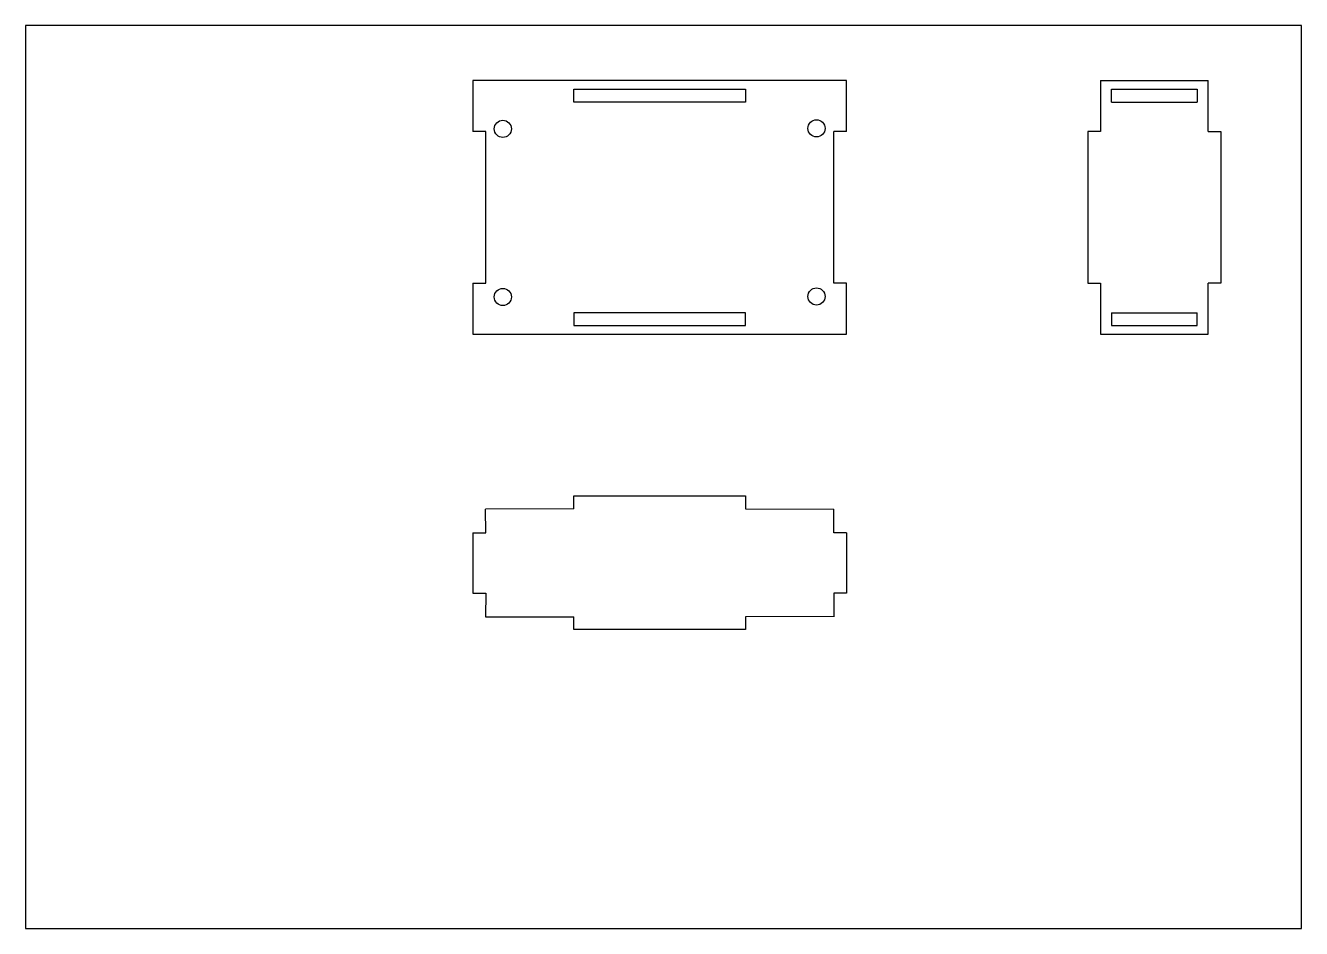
# Model space of a CAD drawing. Header units: millimetres. Extents: x 297 to 6622, y 210 to 5476.
# Drawn here: x 2333.8 to 2630.8, y 3697.8 to 3907.8 of the extents above; entities that cross this region are included whole.
import ezdxf

# ---------------------------------------------------------------- set-up
doc = ezdxf.new("R2010")
doc.units = ezdxf.units.MM

msp = doc.modelspace()

# ---------------------------------------------------------------- linework, layer by layer
for p, q in [((2437.92, 3894.981), (2437.92, 3883.141)), ((2524.92, 3894.981), (2437.92, 3894.981)), ((2524.92, 3883.141), (2524.92, 3894.981)), ((2584.057, 3894.981), (2584.057, 3883.141)), ((2584.057, 3894.981), (2609.057, 3894.981)), ((2609.057, 3883.141), (2609.057, 3894.981)), ((2586.557, 3889.981), (2586.557, 3892.981)), ((2586.557, 3892.981), (2606.557, 3892.981)), ((2606.557, 3892.981), (2606.557, 3889.981)), ((2586.557, 3889.981), (2606.557, 3889.981)), ((2440.92, 3883.141), (2437.92, 3883.141)), ((2440.92, 3867.816), (2440.92, 3883.141)), ((2524.92, 3883.141), (2521.92, 3883.141)), ((2521.92, 3867.816), (2521.92, 3883.141)), ((2584.057, 3883.141), (2581.057, 3883.141)), ((2581.057, 3883.141), (2581.057, 3847.816)), ((2609.057, 3883.141), (2612.057, 3883.141)), ((2612.057, 3883.141), (2612.057, 3847.816)), ((2440.92, 3847.816), (2440.92, 3867.816)), ((2521.92, 3847.816), (2521.92, 3867.816)), ((2437.92, 3847.816), (2440.92, 3847.816)), ((2437.92, 3847.816), (2437.92, 3835.976)), ((2524.92, 3847.816), (2521.92, 3847.816)), ((2524.92, 3835.976), (2524.92, 3847.816)), ((2581.057, 3847.816), (2584.057, 3847.816)), ((2584.057, 3847.816), (2584.057, 3835.976)), ((2609.057, 3835.976), (2609.057, 3847.816)), ((2612.057, 3847.816), (2609.057, 3847.816)), ((2586.557, 3840.976), (2586.557, 3837.976)), ((2586.557, 3840.976), (2606.557, 3840.976)), ((2606.557, 3837.976), (2606.557, 3840.976)), ((2586.557, 3837.976), (2606.557, 3837.976)), ((2437.92, 3835.976), (2524.92, 3835.976)), ((2584.057, 3835.976), (2609.057, 3835.976)), ((2461.42, 3795.36), (2461.42, 3798.36)), ((2461.42, 3798.36), (2501.42, 3798.36)), ((2501.42, 3798.36), (2501.42, 3795.36)), ((2461.42, 3795.36), (2440.889, 3795.289)), ((2440.92, 3789.759), (2440.889, 3795.294)), ((2501.42, 3795.36), (2521.95, 3795.294)), ((2521.92, 3789.759), (2521.95, 3795.294)), ((2437.92, 3789.759), (2437.92, 3775.759)), ((2437.92, 3789.759), (2440.92, 3789.759)), ((2524.92, 3789.759), (2521.92, 3789.759)), ((2524.92, 3789.759), (2524.92, 3775.759)), ((2437.92, 3775.759), (2440.92, 3775.759)), ((2440.92, 3775.759), (2440.889, 3770.224)), ((2524.92, 3775.759), (2521.92, 3775.759)), ((2521.92, 3775.759), (2521.95, 3770.224)), ((2440.889, 3770.224), (2461.42, 3770.278)), ((2461.42, 3767.278), (2461.42, 3770.278)), ((2521.95, 3770.284), (2501.42, 3770.275)), ((2501.42, 3770.275), (2501.42, 3767.278)), ((2501.42, 3767.278), (2461.42, 3767.278))]:
    msp.add_line(p, q)
at = {"color": 2, "true_color": 0xf1eb1f}
msp.add_lwpolyline([(2333.803, 3697.766), (2630.803, 3697.766), (2630.803, 3907.766), (2333.803, 3907.766)], close=True, dxfattribs=at)
for points in [[(2461.42, 3892.981), (2501.42, 3892.981), (2501.42, 3889.981), (2461.42, 3889.981)], [(2461.42, 3837.976), (2501.42, 3837.976), (2501.42, 3840.976), (2461.42, 3840.976)]]:
    msp.add_lwpolyline(points, close=True)
for centre in [(2444.9, 3883.728), (2517.92, 3883.848), (2444.9, 3844.639), (2517.92, 3844.759)]:
    msp.add_circle(centre, 2)

doc.saveas('drawing.dxf')
